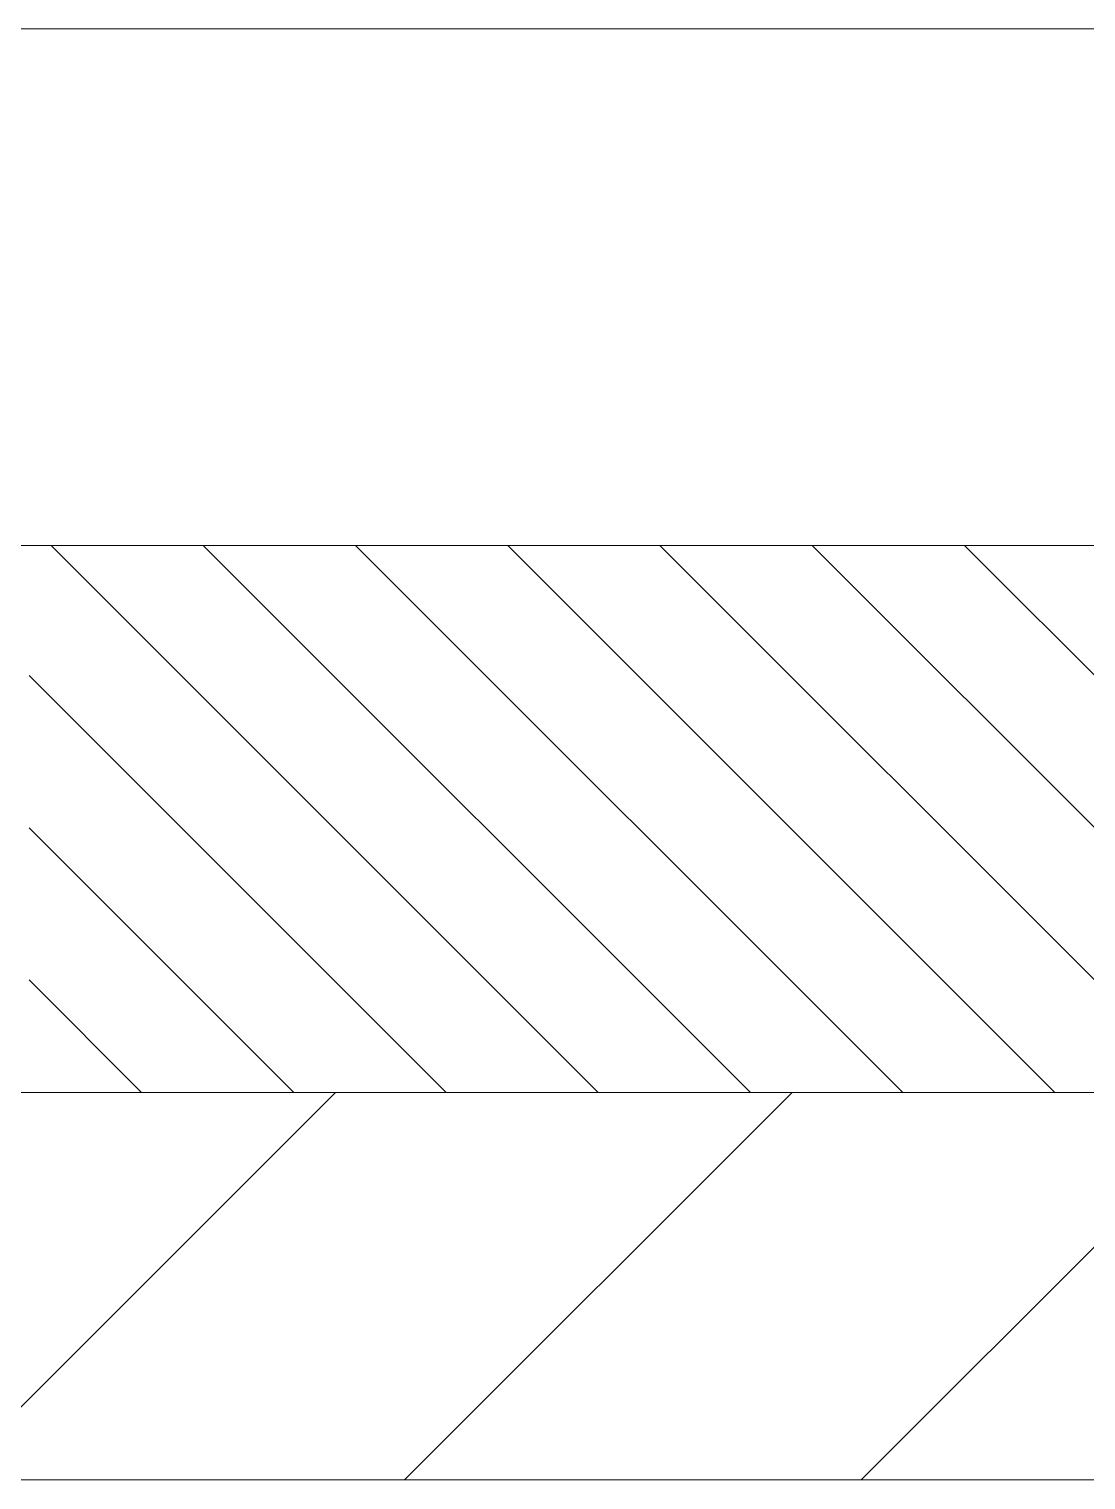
# Model space of a CAD drawing. Extents: x 174420 to 213214, y -41877 to -13498.
# Drawn here: x 211641.6 to 211788.9, y -25820.1 to -25617.9 of the extents above; entities that cross this region are included whole.
import ezdxf

# ---------------------------------------------------------------- set-up
doc = ezdxf.new("R2010")
doc.units = 0
doc.header["$LTSCALE"] = 500
doc.header["$MEASUREMENT"] = 0
doc.layers.get('0').update_dxf_attribs({"linetype": 'CONTINUOUS', "lineweight": 9})
doc.layers.add('COTAS', color=2, linetype='CONTINUOUS', lineweight=9)
doc.layers.add('FIBRA', color=3, linetype='CONTINUOUS', lineweight=20)

# ---------------------------------------------------------------- blocks, each defined once
blk = doc.blocks.new('*X8')
at = {"color": 0}
for p, q in [((-1339.71, 2877.66), (-1403.21, 2941.16)), ((-1322.03, 2877.66), (-1385.53, 2941.16)), ((-1304.35, 2877.66), (-1367.85, 2941.16)), ((-1286.67, 2877.66), (-1350.17, 2941.16)), ((-1269, 2877.66), (-1332.5, 2941.16)), ((-1251.32, 2877.66), (-1314.82, 2941.16)), ((-1233.64, 2877.66), (-1297.14, 2941.16)), ((-1357.38, 2877.66), (-1405.81, 2926.09)), ((-1375.06, 2877.66), (-1405.81, 2908.41)), ((-1392.74, 2877.66), (-1405.81, 2890.73))]:
    blk.add_line(p, q, dxfattribs=at)

msp = doc.modelspace()

# ---------------------------------------------------------------- hatches: boundary and pattern name
at = {"layer": 'COTAS', "linetype": 'Continuous', "lineweight": 9}
h = msp.add_hatch(dxfattribs=at)
h.set_pattern_fill('ANSI31', color=256, scale=360, style=0)
h.set_pattern_definition([(45, (223625.564, -11215.565), (-31.8198, 31.8198), [])])
h.paths.add_polyline_path([(211141.95, -25766.07), (211107.95, -25820.07), (211892.39, -25820.07), (211946.39, -25766.07)])
h.paths.add_polyline_path([(211910.39, -25689.87), (211946.39, -25653.87), (211910.39, -25617.87), (211982.39, -25617.87), (211946.39, -25653.87), (211982.39, -25689.87)])

# ---------------------------------------------------------------- linework, layer by layer
at = {"lineweight": 9}
for p, q in [((211235.26, -25617.87), (212789.88, -25617.87)), ((211189.93, -25689.87), (212744.55, -25689.87)), ((211141.95, -25766.07), (212696.57, -25766.07))]:
    msp.add_line(p, q, dxfattribs=at)
at = {"layer": 'FIBRA', "lineweight": 9}
msp.add_line((211107.95, -25820.07), (212662.57, -25820.07), dxfattribs=at)

# ---------------------------------------------------------------- block references
at = {"layer": 'COTAS', "lineweight": 9, "xscale": 1.2, "yscale": 1.2, "zscale": 1.2}
msp.add_blockref('*X8', (213328.56, -29219.27), dxfattribs=at)

doc.saveas('drawing.dxf')
